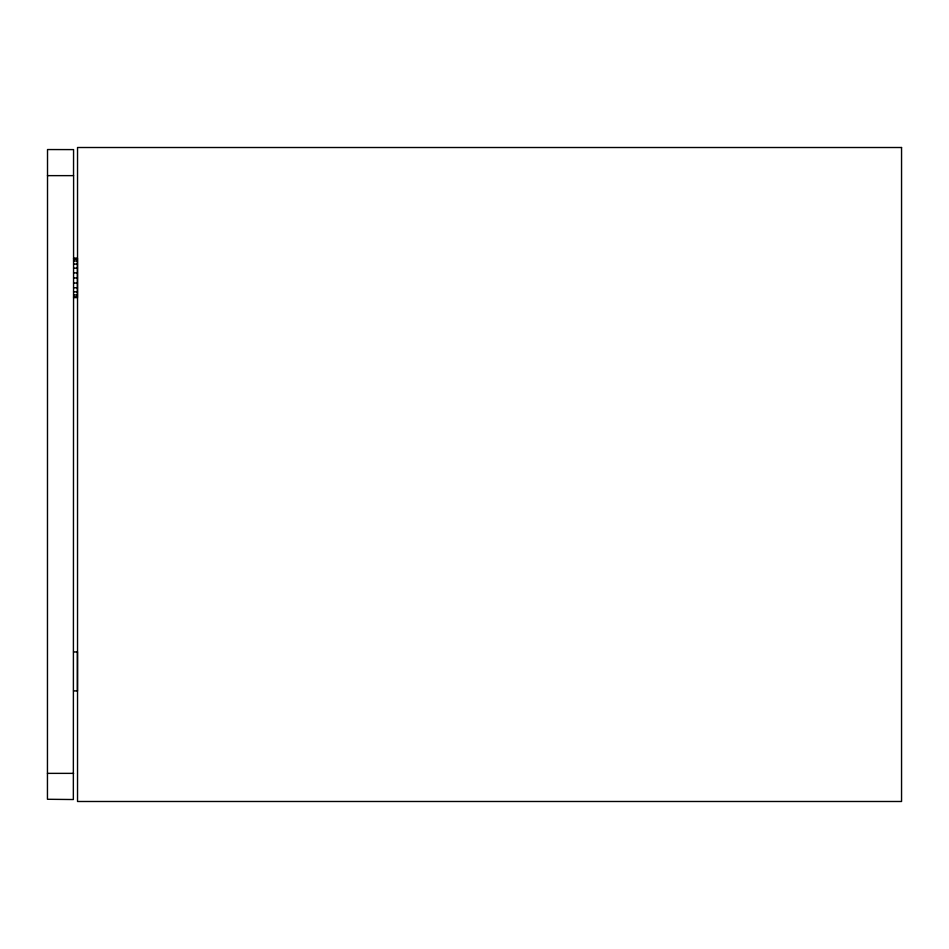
<?xml version="1.0" encoding="UTF-8"?>
<svg xmlns="http://www.w3.org/2000/svg" width="949" height="949" viewBox="0 0 949 949"><rect width="100%" height="100%" fill="white"/><g stroke="black" fill="none" stroke-linecap="round" stroke-linejoin="round"><path stroke-width="1.42" d="M73.536 175.553L73.571 149.598L47.521 149.551L47.45 799.272L73.346 799.533L73.607 175.636L47.462 175.636M73.559 258.342L77.427 258.342L77.427 297.583L73.559 297.583M73.559 258.496L77.427 258.496M73.559 259.018L77.427 259.018M73.559 260.975L77.427 260.975M73.559 264.095L77.427 264.095M73.559 268.152L77.427 268.152M73.559 272.885L77.427 272.885M73.559 277.962L77.427 277.962M73.559 283.039L77.427 283.039M73.559 287.772L77.427 287.772M73.559 291.841L77.427 291.841M73.559 294.949L77.427 294.949M73.559 296.918L77.427 296.918M73.559 651.963L77.427 651.963M73.559 690.908L77.427 690.908M47.462 773.364L73.607 773.364M77.427 651.821L77.427 691.062M901.55 147.51L77.533 147.51L77.533 801.49L901.55 801.49L901.55 147.51"/></g></svg>
